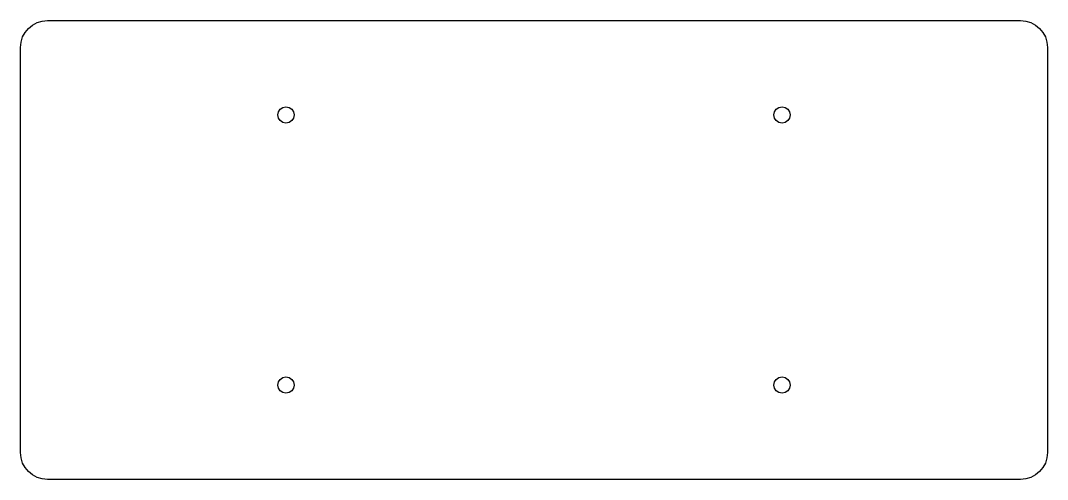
# Model space of a CAD drawing. Extents: x 0 to 190, y 0 to 85.
import ezdxf

# ---------------------------------------------------------------- set-up
doc = ezdxf.new("R2010")
doc.units = 0

msp = doc.modelspace()

# ---------------------------------------------------------------- linework, layer by layer
at = {"layer": 'Layer 1', "color": 7}
for points in [[(5.099979, 85.099729), (185.09998, 85.099729), (186.110117, 84.998499), (187.049824, 84.70801), (187.899296, 84.248069), (188.63873, 83.638479), (189.24832, 82.899045), (189.708261, 82.049573), (189.99875, 81.109866), (190.09998, 80.099729), (190.09998, 5.09973), (189.99875, 4.089593), (189.708261, 3.149886), (189.24832, 2.300414), (188.63873, 1.56098), (187.899296, 0.95139), (187.049824, 0.491449), (186.110117, 0.20096), (185.09998, 0.09973), (5.099979, 0.09973), (4.089842, 0.20096), (3.150135, 0.491449), (2.300663, 0.95139), (1.561229, 1.56098), (0.951639, 2.300414), (0.491698, 3.149886), (0.201209, 4.089593), (0.099979, 5.09973), (0.099979, 80.099729), (0.201209, 81.109866), (0.491698, 82.049573), (0.951639, 82.899045), (1.561229, 83.638479), (2.300663, 84.248069), (3.150135, 84.70801), (4.089842, 84.998499), (5.099979, 85.099729), (5.099979, 85.099729)], [(50.71498, 67.615132), (50.600799, 67.041107), (50.27564, 66.554472), (49.789005, 66.229313), (49.21498, 66.115132), (48.640955, 66.229313), (48.15432, 66.554472), (47.829161, 67.041107), (47.71498, 67.615132), (47.832859, 68.198998), (48.154322, 68.675788), (48.631114, 68.997249), (49.21498, 69.115126), (49.798846, 68.997249), (50.275638, 68.675788), (50.597101, 68.198998), (50.71498, 67.615132), (50.71498, 67.615132)], [(142.48498, 67.615132), (142.370799, 67.041107), (142.04564, 66.554472), (141.559005, 66.229313), (140.98498, 66.115132), (140.410955, 66.229313), (139.92432, 66.554472), (139.599161, 67.041107), (139.48498, 67.615132), (139.602859, 68.198998), (139.924322, 68.675788), (140.401114, 68.997249), (140.98498, 69.115126), (141.568846, 68.997249), (142.045638, 68.675788), (142.367101, 68.198998), (142.48498, 67.615132), (142.48498, 67.615132)], [(50.71498, 17.58433), (50.600799, 17.010305), (50.27564, 16.52367), (49.789005, 16.198511), (49.21498, 16.08433), (48.640955, 16.198511), (48.15432, 16.52367), (47.829161, 17.010305), (47.71498, 17.58433), (47.829161, 18.158355), (48.15432, 18.64499), (48.640955, 18.970149), (49.21498, 19.08433), (49.789005, 18.970149), (50.27564, 18.64499), (50.600799, 18.158355), (50.71498, 17.58433), (50.71498, 17.58433)], [(142.48498, 17.58433), (142.370799, 17.010305), (142.04564, 16.52367), (141.559005, 16.198511), (140.98498, 16.08433), (140.410955, 16.198511), (139.92432, 16.52367), (139.599161, 17.010305), (139.48498, 17.58433), (139.599161, 18.158355), (139.92432, 18.64499), (140.410955, 18.970149), (140.98498, 19.08433), (141.559005, 18.970149), (142.04564, 18.64499), (142.370799, 18.158355), (142.48498, 17.58433), (142.48498, 17.58433)]]:
    msp.add_lwpolyline(points, dxfattribs=at)

doc.saveas('drawing.dxf')
